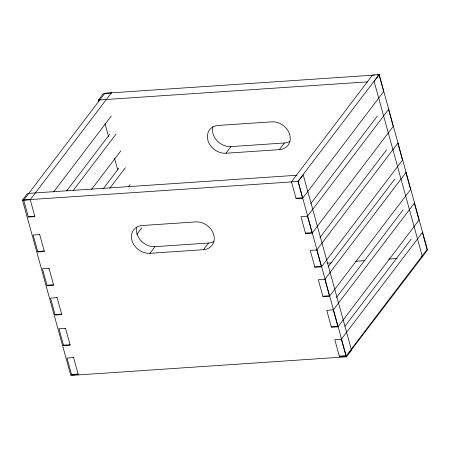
<?xml version="1.0" encoding="UTF-8"?>
<svg xmlns="http://www.w3.org/2000/svg" width="450" height="450" viewBox="0 0 450 450"><rect width="100%" height="100%" fill="white"/><g stroke="black" fill="none" stroke-linecap="round" stroke-linejoin="round"><path stroke-width="0.67" d="M111.291 92.976L30.234 199.699L34.892 216.63L28.344 217.08L23.681 200.149L104.743 93.426L111.752 92.948M53.567 192.043L111.285 116.049M66.684 190.884L109.552 134.449M73.237 190.434L116.1 133.999M91.479 189.484L120.763 150.93M103.134 188.848L118.839 168.176M109.688 188.398L125.392 167.726M128.357 186.891L130.056 184.652M136.817 234.399L141.907 227.694M291.454 181.778L298.001 181.328L379.063 74.604L383.726 91.53L302.664 198.253L296.117 198.703L291.454 181.778L372.51 75.054L379.519 74.571M310.691 203.799L377.319 116.078M388.541 109.479L307.479 216.203L300.932 216.653L305.589 233.584L312.142 233.134L393.204 126.411L388.541 109.479L388.997 109.451M319.978 237.527L386.612 149.799M397.828 143.207L316.772 249.93L310.219 250.38L314.882 267.306L321.429 266.856L402.491 160.132L397.828 143.207L398.289 143.173M328.067 266.895L394.701 179.167M405.917 172.575L324.861 279.298L318.308 279.743L322.971 296.674L329.524 296.224L410.58 189.501L405.917 172.575L406.378 172.541M336.499 297.495L403.127 209.768M414.349 203.175L333.287 309.898L326.739 310.348L331.397 327.274L337.95 326.824L419.012 220.101L414.349 203.175L414.804 203.141M344.981 326.25L411.188 239.085M422.404 232.493L341.342 339.216L334.794 339.66L339.457 356.591L346.005 356.141L427.067 249.418L422.404 232.493L422.859 232.459M98.848 101.374L98.477 100.018L103.562 93.364L374.293 75.099M346.438 356.833L298.142 181.496L303.227 174.836L351.523 350.179L346.438 356.833L70.796 375.429L22.5 200.087L27.585 193.433L296.916 175.264M225.906 153.242L279.388 149.636A15.682 12.797 37.4 0 0 289.738 134.781A15.682 12.797 37.4 0 0 271.733 121.837L218.25 125.443A15.682 12.797 37.4 0 0 207.9 140.299A15.682 12.797 37.4 0 0 225.906 153.242L230.991 146.588L284.473 142.976A15.682 12.797 37.4 0 0 289.912 141.384M149.929 253.311L203.411 249.699A15.682 12.797 37.4 0 0 213.761 234.844A15.682 12.797 37.4 0 0 195.756 221.906L142.273 225.512A15.682 12.797 37.4 0 0 131.918 240.368A15.682 12.797 37.4 0 0 149.929 253.311L155.008 246.651L208.496 243.045A15.682 12.797 37.4 0 0 213.93 241.453M279.388 149.636L284.473 142.976M203.411 249.699L208.496 243.045M348.952 352.974L427.5 250.11L379.204 74.773L374.119 81.427L422.415 256.77L421.014 256.86M23.681 200.149L30.234 199.699L29.773 199.732M28.215 216.619L34.768 216.169M295.988 198.242L302.541 197.792M39.707 234.579L33.159 235.029L37.822 251.955L44.37 251.505L39.707 234.579L39.251 234.607M305.466 233.123L312.019 232.672M37.693 251.494L44.246 251.044M48.999 268.301L42.446 268.751L47.109 285.677L53.663 285.233L48.999 268.301L48.544 268.335M46.986 285.216L53.533 284.771M314.752 266.844L321.306 266.394M57.088 297.669L50.535 298.119L55.198 315.045L61.751 314.595L57.088 297.669L56.633 297.697M322.841 296.213L329.394 295.762M55.074 314.584L61.622 314.134M65.514 328.269L58.967 328.719L63.63 345.651L70.178 345.201L65.514 328.269L65.059 328.303M63.501 345.189L70.054 344.739M331.273 326.812L337.821 326.363M73.575 357.587L67.022 358.037L71.685 374.963L78.238 374.518L73.575 357.587L73.114 357.615M71.556 374.501L78.109 374.057M339.328 356.13L345.881 355.68M377.1 74.914L379.204 74.773M98.477 100.018L367.808 81.855M297.546 181.356L298.001 181.328L302.664 198.253M22.5 200.087L291.831 181.918M307.024 216.236L307.479 216.203L312.142 233.134M316.311 249.958L316.772 249.93L321.429 266.856M327.032 263.199L331.239 262.918M355.787 261.264L364.905 260.646M388.749 259.037L397.17 258.469M324.399 279.326L324.861 279.298L329.524 296.224M332.831 309.926L333.287 309.898L337.95 326.824M340.886 339.244L341.342 339.216L346.005 356.141M105.002 123.716L108.546 136.575M114.514 158.243L117.686 169.751M155.008 246.651A15.682 12.797 37.4 0 1 136.811 227.295M230.991 146.588A15.682 12.797 37.4 0 1 212.968 126.568"/></g></svg>
